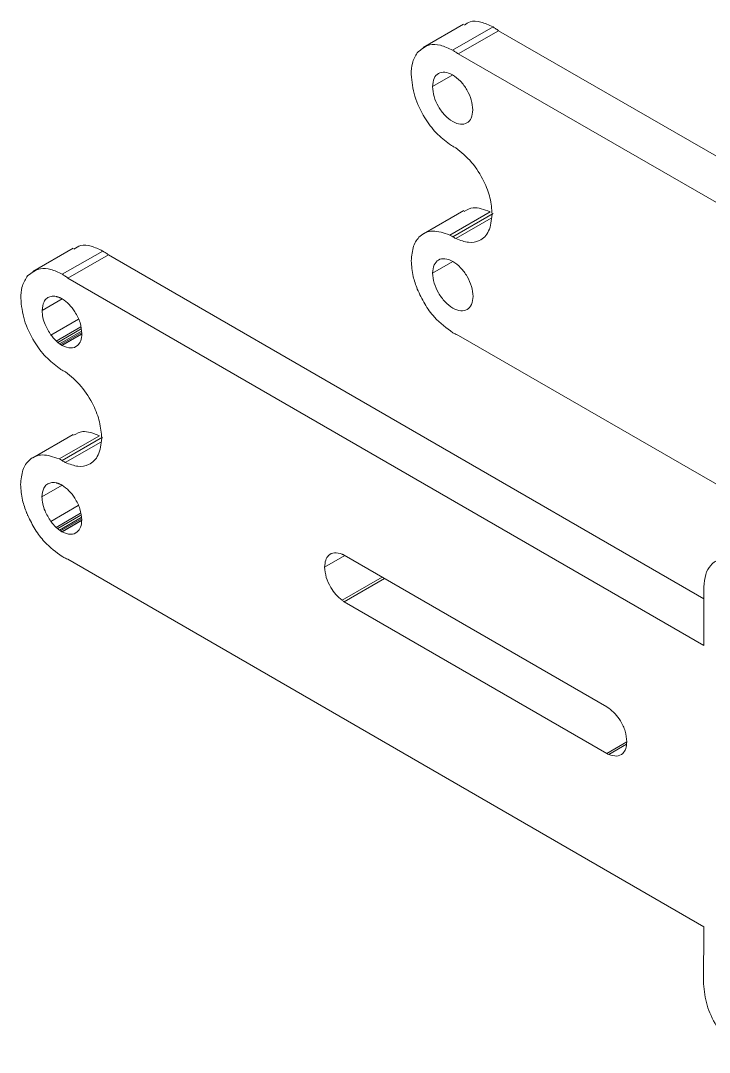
# Model space of a CAD drawing. Header units: inches. Extents: x 0 to 44.3, y 0 to 33.7.
# Drawn here: x 10.82 to 12.328, y 22.45 to 24.71 of the extents above; entities that cross this region are included whole.
import ezdxf

# ---------------------------------------------------------------- set-up
doc = ezdxf.new("R2010")
doc.units = ezdxf.units.IN
doc.header["$MEASUREMENT"] = 0

msp = doc.modelspace()

# ---------------------------------------------------------------- linework, layer by layer
at = {"color": 7, "linetype": 'Continuous', "lineweight": 15}
for p, q in [((11.7897, 24.7022), (11.7014, 24.6512)), ((11.7656, 24.6449), (11.854, 24.6959)), ((11.7779, 24.6367), (11.8663, 24.6877)), ((13.1707, 23.9361), (11.8663, 24.6877)), ((13.0852, 23.8834), (11.7779, 24.6367)), ((11.7901, 24.2938), (11.7017, 24.2427)), ((11.7591, 24.24), (11.8475, 24.291)), ((11.7659, 24.2364), (11.8543, 24.2874)), ((11.7727, 24.2322), (11.8503, 24.277)), ((10.9351, 24.2115), (10.8467, 24.1605)), ((10.911, 24.1541), (10.9994, 24.2051)), ((10.9234, 24.1459), (11.0118, 24.197)), ((12.3158, 23.443), (11.0118, 24.197)), ((12.3157, 23.3409), (10.9234, 24.1459)), ((10.911, 24.1), (10.9102, 24.1005)), ((10.9076, 24), (10.9535, 24.0265)), ((10.9109, 23.998), (10.9536, 24.0226)), ((11.7784, 24.0201), (12.5509, 23.5749)), ((10.9102, 23.9985), (10.9109, 23.998)), ((10.9348, 23.8034), (10.8464, 23.7524)), ((10.904, 23.7496), (10.9924, 23.8006)), ((10.9108, 23.746), (10.9992, 23.797)), ((10.9175, 23.7417), (10.9954, 23.7867)), ((10.9107, 23.6919), (10.9099, 23.6924)), ((10.9073, 23.5919), (10.9532, 23.6184)), ((10.9107, 23.5899), (10.9533, 23.6145)), ((10.9099, 23.5903), (10.9107, 23.5899)), ((10.923, 23.5298), (12.3153, 22.7247)), ((12.1033, 23.2065), (11.5283, 23.539)), ((12.3158, 23.4692), (12.3157, 23.3409)), ((11.5282, 23.4369), (12.1033, 23.1045)), ((12.1073, 23.1023), (12.1461, 23.1248)), ((12.3153, 22.7247), (12.3152, 22.5997))]:
    msp.add_line(p, q, dxfattribs=at)
at = {"color": 8, "linetype": 'Continuous', "lineweight": 15}
for p, q in [((11.7215, 24.5652), (11.7657, 24.5907)), ((11.7218, 24.1567), (11.766, 24.1822)), ((10.8668, 24.0746), (10.9109, 24.1001)), ((10.8862, 24.021), (10.9462, 24.0557)), ((10.8978, 24.0079), (10.9514, 24.0388)), ((10.9012, 24.005), (10.9521, 24.0344)), ((10.9048, 24.002), (10.9529, 24.0297)), ((10.9102, 23.9985), (10.9538, 24.0237)), ((10.8665, 23.6665), (10.9107, 23.692)), ((10.8859, 23.6129), (10.9459, 23.6476)), ((10.8975, 23.5998), (10.9511, 23.6307)), ((10.9009, 23.5969), (10.9518, 23.6263)), ((10.9046, 23.5939), (10.9526, 23.6216)), ((10.9099, 23.5903), (10.9535, 23.6155)), ((11.4854, 23.5128), (11.5295, 23.5383)), ((11.5236, 23.4402), (11.6115, 23.4909)), ((11.5282, 23.4369), (11.6166, 23.4879)), ((12.1033, 23.1045), (12.1469, 23.1297))]:
    msp.add_line(p, q, dxfattribs=at)
at = {"color": 7, "linetype": 'Continuous', "lineweight": 15}
for points, knots in [([(11.854, 24.6959), (11.8451, 24.7001), (11.8276, 24.7082), (11.8049, 24.7102), (11.7953, 24.7027), (11.7913, 24.6995)], [0, 0, 0, 0, 0.378133, 0.743167, 1, 1, 1, 1]), ([(11.8663, 24.6877), (11.8641, 24.6894), (11.8599, 24.6923), (11.8558, 24.6948), (11.854, 24.6959)], [0, 0, 0, 0, 0.5553537, 1, 1, 1, 1]), ([(11.7656, 24.6449), (11.7566, 24.6491), (11.739, 24.6575), (11.7102, 24.6585), (11.6963, 24.6464), (11.6878, 24.6391)], [0, 0, 0, 0, 0.2892866, 0.5685515, 1, 1, 1, 1]), ([(11.6878, 24.6391), (11.6837, 24.632), (11.6762, 24.6191), (11.6752, 24.6005), (11.6747, 24.5921)], [0, 0, 0, 0, 0.5507601, 1, 1, 1, 1]), ([(11.7779, 24.6367), (11.7757, 24.6384), (11.7716, 24.6413), (11.7674, 24.6438), (11.7656, 24.6449)], [0, 0, 0, 0, 0.5553537, 1, 1, 1, 1]), ([(11.6747, 24.5921), (11.6763, 24.5762), (11.6795, 24.545), (11.7017, 24.4989), (11.7291, 24.4619), (11.7489, 24.4466), (11.759, 24.4389)], [0, 0, 0, 0, 0.284615, 0.559513, 0.776534, 1, 1, 1, 1]), ([(11.8098, 24.5142), (11.8092, 24.5214), (11.8078, 24.5356), (11.7976, 24.5583), (11.7831, 24.578), (11.7656, 24.5921), (11.7481, 24.5982), (11.7337, 24.5951), (11.7235, 24.5842), (11.7221, 24.5716), (11.7215, 24.5652)], [0, 0, 0, 0, 0.127296, 0.250002, 0.372708, 0.5, 0.627292, 0.749998, 0.872704, 1, 1, 1, 1]), ([(11.7215, 24.5652), (11.7221, 24.558), (11.7235, 24.5438), (11.7337, 24.5211), (11.7482, 24.5014), (11.7657, 24.4873), (11.7832, 24.4812), (11.7976, 24.4843), (11.8078, 24.4952), (11.8092, 24.5078), (11.8098, 24.5142)], [0, 0, 0, 0, 0.1270375, 0.2498099, 0.372648, 0.5, 0.627352, 0.7501901, 0.8729625, 1, 1, 1, 1]), ([(11.759, 24.4389), (11.7602, 24.438), (11.7625, 24.4365), (11.7647, 24.4352), (11.7657, 24.4346)], [0, 0, 0, 0, 0.5604017, 1, 1, 1, 1]), ([(11.7657, 24.4346), (11.767, 24.4339), (11.7693, 24.4326), (11.7715, 24.4315), (11.7725, 24.4311)], [0, 0, 0, 0, 0.559474, 1, 1, 1, 1]), ([(11.7725, 24.4311), (11.7845, 24.4213), (11.8082, 24.4022), (11.8338, 24.3609), (11.8493, 24.3206), (11.8512, 24.2975), (11.8521, 24.2857)], [0, 0, 0, 0, 0.281914, 0.556327, 0.77413, 1, 1, 1, 1]), ([(11.8475, 24.291), (11.8345, 24.2959), (11.8128, 24.3042), (11.7974, 24.2953), (11.7911, 24.2917)], [0, 0, 0, 0, 0.595222, 1, 1, 1, 1]), ([(11.8521, 24.2857), (11.8506, 24.2724), (11.8477, 24.2463), (11.8267, 24.2268), (11.8009, 24.2216), (11.7822, 24.2286), (11.7727, 24.2322)], [0, 0, 0, 0, 0.2846448, 0.5595872, 0.7766116, 1, 1, 1, 1]), ([(11.7591, 24.24), (11.7464, 24.2444), (11.7214, 24.2531), (11.6943, 24.2408), (11.6779, 24.2171), (11.676, 24.1949), (11.675, 24.1836)], [0, 0, 0, 0, 0.2820003, 0.5563929, 0.7741591, 1, 1, 1, 1]), ([(11.7659, 24.2364), (11.7646, 24.2371), (11.7624, 24.2384), (11.7601, 24.2395), (11.7591, 24.24)], [0, 0, 0, 0, 0.559543, 1, 1, 1, 1]), ([(11.7727, 24.2322), (11.7714, 24.233), (11.7691, 24.2345), (11.7669, 24.2358), (11.7659, 24.2364)], [0, 0, 0, 0, 0.5604648, 1, 1, 1, 1]), ([(10.9994, 24.2051), (10.9909, 24.2092), (10.9742, 24.2171), (10.9515, 24.2195), (10.9412, 24.2123), (10.9365, 24.209)], [0, 0, 0, 0, 0.359681, 0.70718, 1, 1, 1, 1]), ([(11.0118, 24.197), (11.0095, 24.1986), (11.0054, 24.2016), (11.0013, 24.204), (10.9994, 24.2051)], [0, 0, 0, 0, 0.555338, 1, 1, 1, 1]), ([(11.675, 24.1836), (11.6758, 24.1723), (11.6771, 24.1523), (11.6849, 24.1309), (11.6882, 24.1216)], [0, 0, 0, 0, 0.567343, 1, 1, 1, 1]), ([(11.8102, 24.1058), (11.8095, 24.113), (11.8081, 24.1271), (11.7979, 24.1498), (11.7834, 24.1695), (11.7659, 24.1837), (11.7484, 24.1897), (11.734, 24.1867), (11.7238, 24.1757), (11.7225, 24.1631), (11.7218, 24.1567)], [0, 0, 0, 0, 0.127296, 0.250002, 0.372708, 0.5, 0.627292, 0.749998, 0.872704, 1, 1, 1, 1]), ([(10.911, 24.1541), (10.9025, 24.1582), (10.8857, 24.1663), (10.858, 24.1681), (10.8441, 24.1577), (10.8356, 24.1513)], [0, 0, 0, 0, 0.289286, 0.568775, 1, 1, 1, 1]), ([(10.8331, 24.1483), (10.829, 24.1413), (10.8215, 24.1284), (10.8205, 24.1099), (10.82, 24.1016)], [0, 0, 0, 0, 0.5511782, 1, 1, 1, 1]), ([(10.8332, 24.1485), (10.8332, 24.1485), (10.8332, 24.1485), (10.8332, 24.1484), (10.8332, 24.1484), (10.8331, 24.1484), (10.8331, 24.1484), (10.8331, 24.1484), (10.8331, 24.1483)], [0, 0, 0, 0, 0.207301, 0.382855, 0.554847, 0.69038, 0.832281, 1, 1, 1, 1]), ([(10.8356, 24.1513), (10.8351, 24.1508), (10.8343, 24.1499), (10.8336, 24.1489), (10.8332, 24.1485)], [0, 0, 0, 0, 0.552649, 1, 1, 1, 1]), ([(10.9234, 24.1459), (10.9211, 24.1476), (10.917, 24.1505), (10.9129, 24.153), (10.911, 24.1541)], [0, 0, 0, 0, 0.555338, 1, 1, 1, 1]), ([(11.7218, 24.1567), (11.7225, 24.1495), (11.7238, 24.1354), (11.734, 24.1127), (11.7485, 24.093), (11.766, 24.0788), (11.7835, 24.0728), (11.798, 24.0758), (11.8082, 24.0868), (11.8095, 24.0994), (11.8102, 24.1058)], [0, 0, 0, 0, 0.127038, 0.24981, 0.372648, 0.5, 0.627352, 0.75019, 0.872962, 1, 1, 1, 1]), ([(11.6882, 24.1216), (11.6933, 24.1107), (11.7034, 24.0889), (11.7296, 24.0528), (11.7521, 24.0363), (11.7661, 24.0262)], [0, 0, 0, 0, 0.275882, 0.552665, 1, 1, 1, 1]), ([(10.82, 24.1016), (10.8216, 24.0857), (10.8247, 24.0545), (10.8469, 24.0084), (10.8743, 23.9714), (10.8941, 23.9561), (10.9041, 23.9483)], [0, 0, 0, 0, 0.284618, 0.559516, 0.776534, 1, 1, 1, 1]), ([(10.8863, 24.1056), (10.8832, 24.1046), (10.877, 24.1024), (10.8689, 24.0929), (10.8676, 24.0816), (10.8668, 24.0746)], [0, 0, 0, 0, 0.27447, 0.551132, 1, 1, 1, 1]), ([(10.8978, 24.1054), (10.8956, 24.1057), (10.8915, 24.1063), (10.8879, 24.1058), (10.8863, 24.1056)], [0, 0, 0, 0, 0.562901, 1, 1, 1, 1]), ([(10.9013, 24.1044), (10.9006, 24.1046), (10.8995, 24.105), (10.8983, 24.1053), (10.8978, 24.1054)], [0, 0, 0, 0, 0.556136, 1, 1, 1, 1]), ([(10.9049, 24.1031), (10.9042, 24.1034), (10.903, 24.1038), (10.9018, 24.1042), (10.9013, 24.1044)], [0, 0, 0, 0, 0.561087, 1, 1, 1, 1]), ([(10.9077, 24.1018), (10.9072, 24.1021), (10.9062, 24.1025), (10.9053, 24.1029), (10.9049, 24.1031)], [0, 0, 0, 0, 0.561039, 1, 1, 1, 1]), ([(10.9102, 24.1005), (10.9097, 24.1007), (10.9089, 24.1012), (10.908, 24.1017), (10.9077, 24.1018)], [0, 0, 0, 0, 0.574813, 1, 1, 1, 1]), ([(10.9539, 24.0242), (10.9531, 24.0321), (10.9515, 24.0478), (10.94, 24.0708), (10.9261, 24.0891), (10.9161, 24.0963), (10.911, 24.1)], [0, 0, 0, 0, 0.284065, 0.558808, 0.77597, 1, 1, 1, 1]), ([(10.8668, 24.0746), (10.8671, 24.0696), (10.8678, 24.0598), (10.8737, 24.0408), (10.8815, 24.0285), (10.8862, 24.021)], [0, 0, 0, 0, 0.289028, 0.568581, 1, 1, 1, 1]), ([(10.9109, 23.998), (10.9174, 23.9955), (10.93, 23.9905), (10.9439, 23.9961), (10.9524, 24.0076), (10.9534, 24.0186), (10.9539, 24.0242)], [0, 0, 0, 0, 0.282888, 0.557732, 0.775299, 1, 1, 1, 1]), ([(11.7661, 24.0262), (11.7684, 24.0249), (11.7725, 24.0226), (11.7766, 24.0208), (11.7784, 24.0201)], [0, 0, 0, 0, 0.564493, 1, 1, 1, 1]), ([(10.8862, 24.021), (10.8882, 24.0184), (10.8919, 24.0137), (10.896, 24.0097), (10.8978, 24.0079)], [0, 0, 0, 0, 0.556988, 1, 1, 1, 1]), ([(10.8978, 24.0079), (10.8984, 24.0073), (10.8995, 24.0063), (10.9007, 24.0054), (10.9012, 24.005)], [0, 0, 0, 0, 0.563395, 1, 1, 1, 1]), ([(10.9012, 24.005), (10.9018, 24.0044), (10.9031, 24.0033), (10.9043, 24.0024), (10.9048, 24.002)], [0, 0, 0, 0, 0.558364, 1, 1, 1, 1]), ([(10.9048, 24.002), (10.9054, 24.0016), (10.9063, 24.001), (10.9072, 24.0003), (10.9076, 24)], [0, 0, 0, 0, 0.561022, 1, 1, 1, 1]), ([(10.9076, 24), (10.9081, 23.9998), (10.9089, 23.9992), (10.9098, 23.9987), (10.9102, 23.9985)], [0, 0, 0, 0, 0.546397, 1, 1, 1, 1]), ([(10.9041, 23.9483), (10.9054, 23.9475), (10.9076, 23.946), (10.9099, 23.9446), (10.9109, 23.944)], [0, 0, 0, 0, 0.560404, 1, 1, 1, 1]), ([(10.9109, 23.944), (10.9122, 23.9433), (10.9144, 23.942), (10.9167, 23.9409), (10.9177, 23.9405)], [0, 0, 0, 0, 0.559473, 1, 1, 1, 1]), ([(10.9177, 23.9405), (10.9297, 23.9307), (10.9533, 23.9115), (10.9789, 23.8702), (10.9944, 23.8299), (10.9962, 23.8068), (10.9972, 23.795)], [0, 0, 0, 0, 0.281916, 0.556332, 0.774134, 1, 1, 1, 1]), ([(10.9924, 23.8006), (10.9794, 23.8056), (10.9576, 23.8139), (10.9421, 23.805), (10.9358, 23.8014)], [0, 0, 0, 0, 0.593786, 1, 1, 1, 1]), ([(10.9972, 23.795), (10.9956, 23.7818), (10.9927, 23.7557), (10.9716, 23.7363), (10.9458, 23.7311), (10.927, 23.7382), (10.9175, 23.7417)], [0, 0, 0, 0, 0.284647, 0.559588, 0.776612, 1, 1, 1, 1]), ([(10.904, 23.7496), (10.8913, 23.754), (10.8663, 23.7628), (10.8391, 23.7506), (10.8227, 23.7269), (10.8207, 23.7048), (10.8197, 23.6935)], [0, 0, 0, 0, 0.282004, 0.556397, 0.774162, 1, 1, 1, 1]), ([(10.9108, 23.746), (10.9095, 23.7467), (10.9072, 23.748), (10.905, 23.7491), (10.904, 23.7496)], [0, 0, 0, 0, 0.559538, 1, 1, 1, 1]), ([(10.9175, 23.7417), (10.9163, 23.7426), (10.914, 23.7441), (10.9118, 23.7454), (10.9108, 23.746)], [0, 0, 0, 0, 0.560469, 1, 1, 1, 1]), ([(10.8197, 23.6935), (10.8205, 23.6822), (10.8218, 23.6622), (10.8295, 23.6408), (10.8329, 23.6315)], [0, 0, 0, 0, 0.567344, 1, 1, 1, 1]), ([(10.886, 23.6975), (10.8829, 23.6964), (10.8767, 23.6943), (10.8686, 23.6848), (10.8673, 23.6735), (10.8665, 23.6665)], [0, 0, 0, 0, 0.2744695, 0.5511325, 1, 1, 1, 1]), ([(10.8976, 23.6973), (10.8953, 23.6976), (10.8912, 23.6982), (10.8876, 23.6977), (10.886, 23.6975)], [0, 0, 0, 0, 0.562901, 1, 1, 1, 1]), ([(10.901, 23.6962), (10.9004, 23.6965), (10.8992, 23.6969), (10.8981, 23.6971), (10.8976, 23.6973)], [0, 0, 0, 0, 0.556136, 1, 1, 1, 1]), ([(10.9046, 23.695), (10.9039, 23.6952), (10.9027, 23.6957), (10.9015, 23.6961), (10.901, 23.6962)], [0, 0, 0, 0, 0.561087, 1, 1, 1, 1]), ([(10.9074, 23.6937), (10.9069, 23.694), (10.906, 23.6944), (10.905, 23.6948), (10.9046, 23.695)], [0, 0, 0, 0, 0.561039, 1, 1, 1, 1]), ([(10.9099, 23.6924), (10.9094, 23.6926), (10.9086, 23.6931), (10.9077, 23.6935), (10.9074, 23.6937)], [0, 0, 0, 0, 0.574813, 1, 1, 1, 1]), ([(10.9536, 23.6161), (10.9528, 23.624), (10.9512, 23.6397), (10.9398, 23.6627), (10.9258, 23.681), (10.9158, 23.6882), (10.9107, 23.6919)], [0, 0, 0, 0, 0.284065, 0.558808, 0.77597, 1, 1, 1, 1]), ([(10.8665, 23.6665), (10.8668, 23.6615), (10.8675, 23.6517), (10.8735, 23.6327), (10.8812, 23.6204), (10.8859, 23.6129)], [0, 0, 0, 0, 0.289028, 0.568581, 1, 1, 1, 1]), ([(10.8329, 23.6315), (10.8329, 23.6314), (10.833, 23.6312), (10.833, 23.6311), (10.8331, 23.631)], [0, 0, 0, 0, 0.555441, 1, 1, 1, 1]), ([(10.8331, 23.631), (10.8335, 23.63), (10.8343, 23.6281), (10.8351, 23.6263), (10.8354, 23.6255)], [0, 0, 0, 0, 0.566749, 1, 1, 1, 1]), ([(10.8354, 23.6255), (10.8405, 23.6152), (10.8507, 23.5947), (10.8759, 23.5611), (10.8974, 23.5455), (10.9106, 23.5359)], [0, 0, 0, 0, 0.27516, 0.55204, 1, 1, 1, 1]), ([(10.8859, 23.6129), (10.888, 23.6103), (10.8916, 23.6056), (10.8957, 23.6016), (10.8975, 23.5998)], [0, 0, 0, 0, 0.556988, 1, 1, 1, 1]), ([(10.8975, 23.5998), (10.8981, 23.5992), (10.8992, 23.5982), (10.9004, 23.5973), (10.9009, 23.5969)], [0, 0, 0, 0, 0.563395, 1, 1, 1, 1]), ([(10.9009, 23.5969), (10.9016, 23.5963), (10.9028, 23.5952), (10.904, 23.5943), (10.9046, 23.5939)], [0, 0, 0, 0, 0.558364, 1, 1, 1, 1]), ([(10.9107, 23.5899), (10.9171, 23.5874), (10.9297, 23.5824), (10.9436, 23.5879), (10.9521, 23.5995), (10.9531, 23.6105), (10.9536, 23.6161)], [0, 0, 0, 0, 0.282888, 0.557732, 0.775299, 1, 1, 1, 1]), ([(10.9046, 23.5939), (10.9051, 23.5935), (10.906, 23.5929), (10.9069, 23.5922), (10.9073, 23.5919)], [0, 0, 0, 0, 0.561022, 1, 1, 1, 1]), ([(10.9073, 23.5919), (10.9078, 23.5916), (10.9086, 23.5911), (10.9095, 23.5906), (10.9099, 23.5903)], [0, 0, 0, 0, 0.546397, 1, 1, 1, 1]), ([(10.9106, 23.5359), (10.913, 23.5346), (10.9171, 23.5323), (10.9212, 23.5306), (10.923, 23.5298)], [0, 0, 0, 0, 0.56451, 1, 1, 1, 1]), ([(11.5237, 23.5411), (11.5179, 23.5427), (11.5064, 23.546), (11.4941, 23.5397), (11.4867, 23.5284), (11.4858, 23.518), (11.4854, 23.5128)], [0, 0, 0, 0, 0.28077, 0.555571, 0.773827, 1, 1, 1, 1]), ([(11.5283, 23.539), (11.5274, 23.5394), (11.5259, 23.5402), (11.5244, 23.5408), (11.5237, 23.5411)], [0, 0, 0, 0, 0.557801, 1, 1, 1, 1]), ([(12.3818, 23.5293), (12.3717, 23.5306), (12.3516, 23.5331), (12.3308, 23.5193), (12.3181, 23.4977), (12.3166, 23.4788), (12.3158, 23.4692)], [0, 0, 0, 0, 0.279528, 0.55585, 0.7747, 1, 1, 1, 1]), ([(11.4854, 23.5128), (11.4861, 23.5054), (11.4875, 23.4908), (11.4975, 23.4692), (11.5099, 23.4517), (11.519, 23.444), (11.5236, 23.4402)], [0, 0, 0, 0, 0.285401, 0.560939, 0.777918, 1, 1, 1, 1]), ([(11.5236, 23.4402), (11.5245, 23.4395), (11.526, 23.4384), (11.5276, 23.4374), (11.5282, 23.4369)], [0, 0, 0, 0, 0.56108, 1, 1, 1, 1]), ([(12.1073, 23.2039), (12.1066, 23.2044), (12.1053, 23.2053), (12.1039, 23.2061), (12.1033, 23.2065)], [0, 0, 0, 0, 0.55179, 1, 1, 1, 1]), ([(12.147, 23.1302), (12.1462, 23.1378), (12.1448, 23.1527), (12.1343, 23.1747), (12.1214, 23.1925), (12.1121, 23.2001), (12.1073, 23.2039)], [0, 0, 0, 0, 0.285178, 0.560827, 0.777884, 1, 1, 1, 1]), ([(12.1073, 23.1023), (12.1133, 23.1005), (12.1251, 23.0967), (12.1378, 23.1029), (12.1456, 23.1143), (12.1465, 23.1248), (12.147, 23.1302)], [0, 0, 0, 0, 0.280934, 0.556183, 0.774537, 1, 1, 1, 1]), ([(12.1033, 23.1045), (12.104, 23.104), (12.1054, 23.1033), (12.1067, 23.1026), (12.1073, 23.1023)], [0, 0, 0, 0, 0.568913, 1, 1, 1, 1]), ([(12.3152, 22.5997), (12.3167, 22.5844), (12.3196, 22.5544), (12.3403, 22.5098), (12.3659, 22.4736), (12.3846, 22.4578), (12.3941, 22.4498)], [0, 0, 0, 0, 0.285517, 0.561018, 0.777941, 1, 1, 1, 1])]:
    msp.add_open_spline(points, degree=3, knots=knots, dxfattribs=at)

doc.saveas('drawing.dxf')
